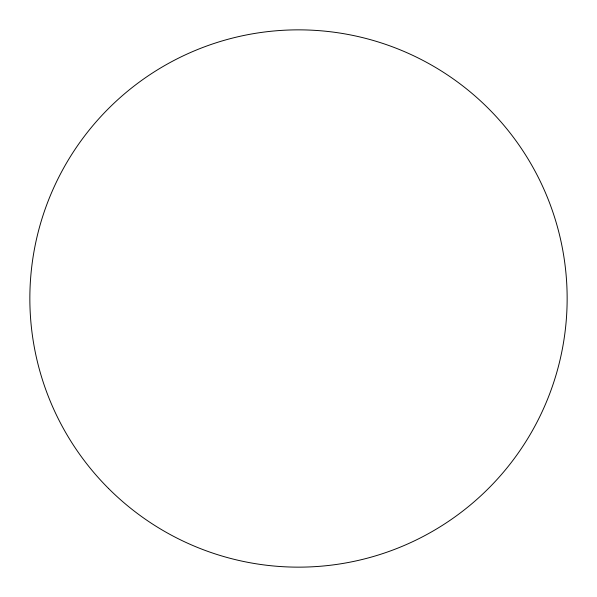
<?xml version="1.0" encoding="UTF-8"?>
<svg xmlns="http://www.w3.org/2000/svg" width="597" height="597" viewBox="0 0 597 597"><rect width="100%" height="100%" fill="white"/><g stroke="black" fill="none" stroke-linecap="round" stroke-linejoin="round"><path stroke-width="0.9" d="M108.535 488.465A268.65 268.65 0 0 0 557.994 368.028A268.65 268.65 0 0 0 228.972 39.006A268.65 268.65 0 0 0 108.535 488.465"/></g></svg>
